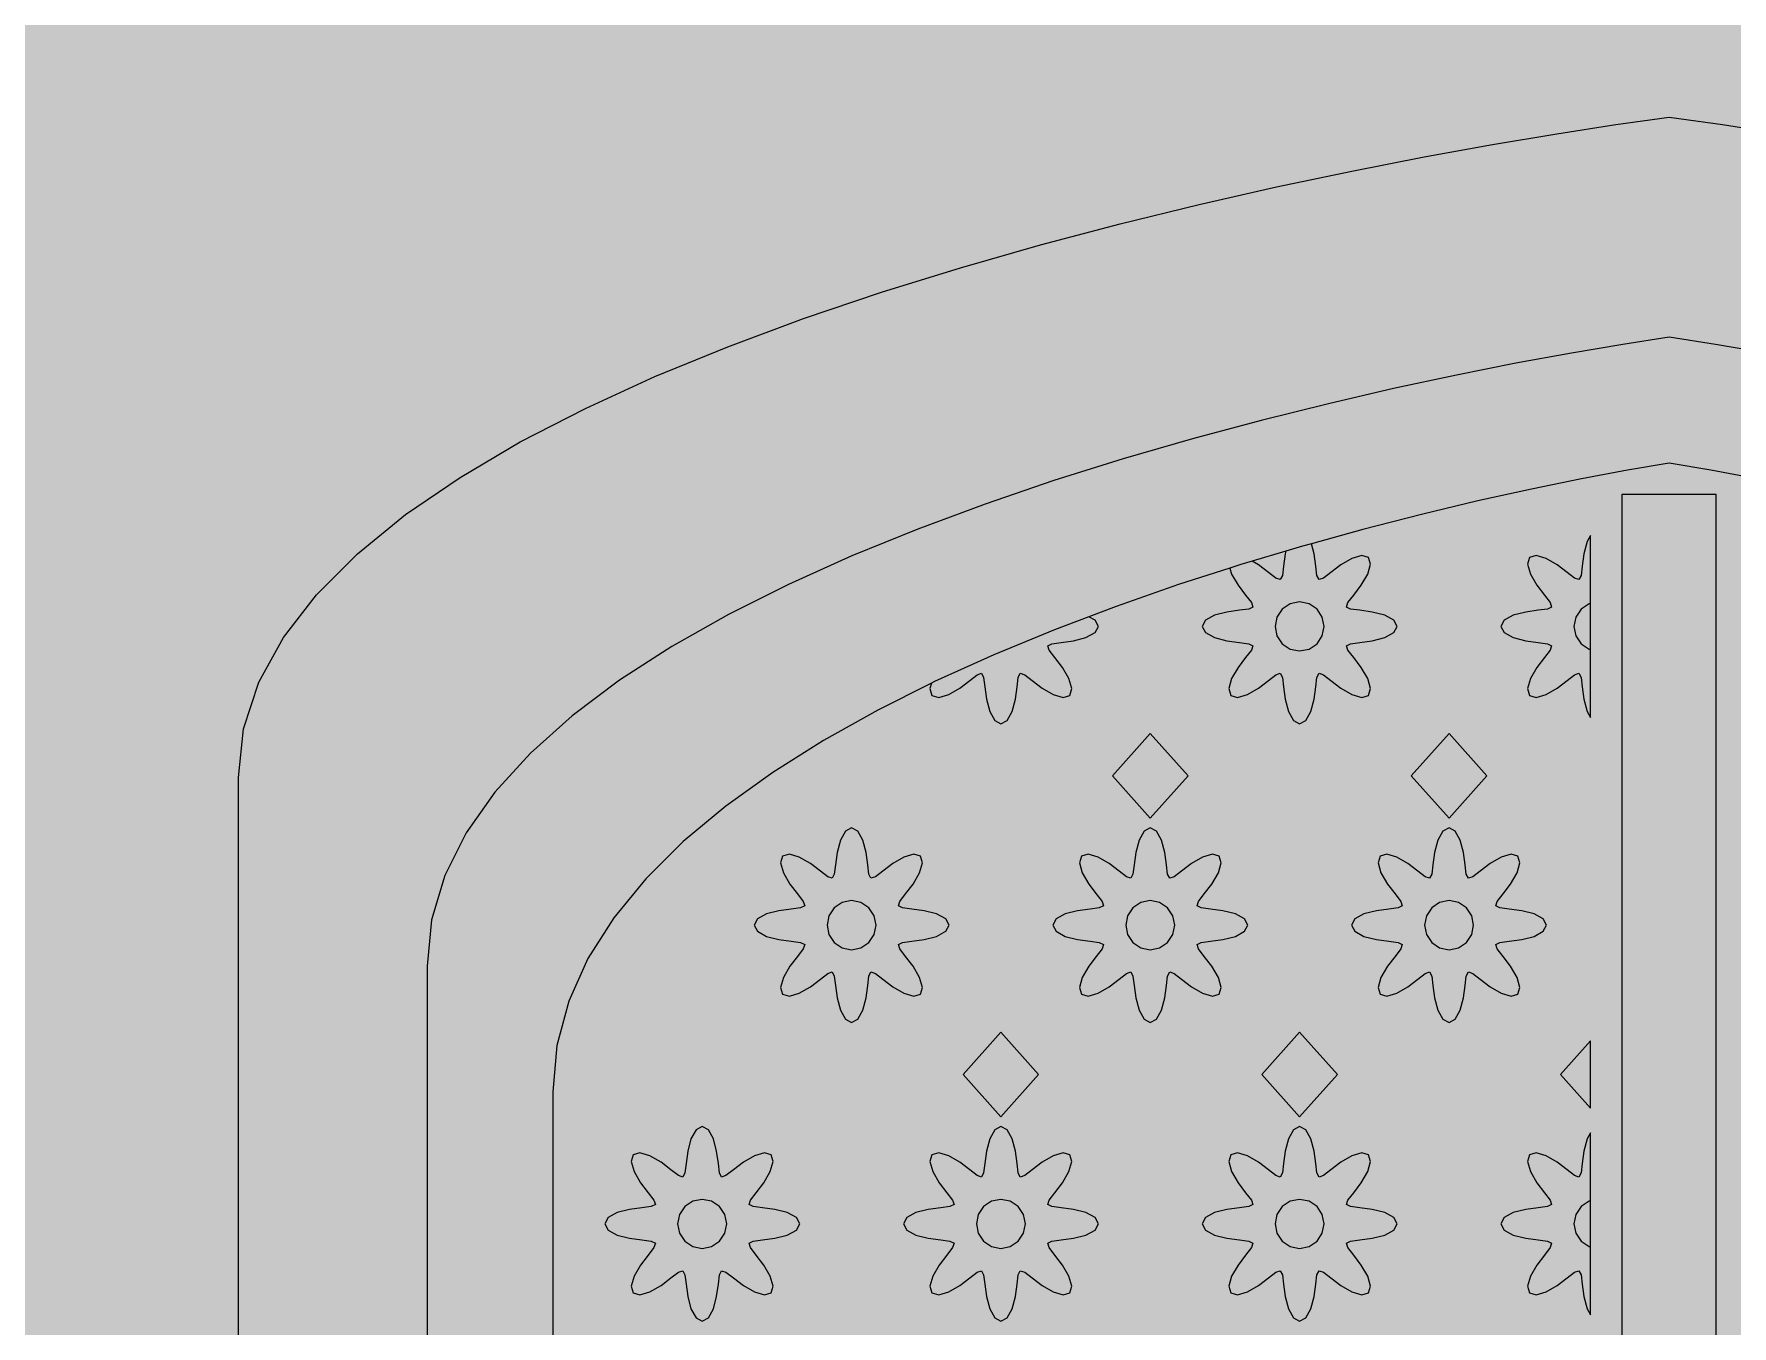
# Model space of a CAD drawing. Header units: millimetres. Extents: x -2000 to 16000, y -1200 to 12411.
# Drawn here: x 8695 to 9519, y 5092 to 5720 of the extents above; entities that cross this region are included whole.
import ezdxf

# ---------------------------------------------------------------- set-up
doc = ezdxf.new("R2010")
doc.units = ezdxf.units.MM
for name, color, linetype, lineweight, true_color in [('00_WHITE_BACKGROUND', 7, 'Continuous', 18, 0xffffff), ('01_STRUCTURE', 7, 'Continuous', 18, 0x000000), ('03_FRAMES_DOORS', 7, 'Continuous', 18, 0x000000), ('06_ORNAMENT', 7, 'Continuous', 18, 0x000000)]:
    doc.layers.add(name, color=color, linetype=linetype, lineweight=lineweight, true_color=true_color)

msp = doc.modelspace()

# ---------------------------------------------------------------- linework, layer by layer
at = {"layer": '00_WHITE_BACKGROUND', "lineweight": 18, "true_color": 0xffffff}
msp.add_solid([(-2000, -1200), (16000, -1200), (-2000, 12410.687), (16000, 12410.687)], dxfattribs=at)
at = {"layer": '01_STRUCTURE', "color": 7, "lineweight": 18, "true_color": 0x000000}
for points in [[(9488.5496, 5679.3893), (9514.3969, 5675.7863), (9543.084, 5671.374), (9574.2443, 5666.1374), (9607.542, 5660.0916), (9642.626, 5653.2214), (9679.145, 5645.5267), (9716.7481, 5636.9924), (9755.0992, 5627.6183), (9793.8168, 5617.3893), (9832.5802, 5606.3206), (9871.0382, 5594.3969), (9908.8244, 5581.6031), (9945.5878, 5567.9389), (9981.0076, 5553.4046), (10014.7023, 5538), (10046.3359, 5521.6947), (10075.5573, 5504.5038), (10102.0153, 5486.4275), (10125.374, 5467.4351)], [(9369.5573, 5660.0916), (9402.855, 5666.1374), (9434.0153, 5671.374)], [(8851.7252, 5467.4351), (8875.084, 5486.4275), (8901.542, 5504.5038), (8930.7634, 5521.6947), (8962.3969, 5538), (8996.1069, 5553.4046), (9031.5115, 5567.9389), (9068.2901, 5581.6031), (9106.0611, 5594.3969), (9144.5191, 5606.3206), (9183.2824, 5617.3893)], [(8803.8473, 5405.0076), (8815.771, 5426.7328)]]:
    msp.add_lwpolyline(points, dxfattribs=at)
at = {"layer": '03_FRAMES_DOORS', "color": 7, "lineweight": 18, "true_color": 0x000000}
for points in [[(9434.0153, 5671.374), (9462.7023, 5675.7863), (9488.5496, 5679.3893)], [(9183.2824, 5617.3893), (9222, 5627.6183), (9260.3511, 5636.9924), (9297.9542, 5645.5267), (9334.4733, 5653.2214), (9369.5573, 5660.0916)], [(9535.8931, 5564.8855), (9510.9924, 5569.084), (9488.5496, 5572.5191), (9466.1069, 5569.084), (9441.2061, 5564.8855), (9414.1527, 5559.8931), (9385.2519, 5554.1374), (9354.7939, 5547.6031), (9323.084, 5540.2595), (9290.4427, 5532.1374), (9257.1603, 5523.2061), (9223.542, 5513.4809), (9189.8779, 5502.9313), (9156.5038, 5491.5725), (9123.7099, 5479.3893), (9091.771, 5466.3817), (9061.0382, 5452.5344), (9031.7863, 5437.8626), (9004.3206, 5422.3359), (8978.9466, 5405.9695), (8955.9847, 5388.7328), (8935.7099, 5370.6565), (8918.4427, 5351.7099), (8904.4885, 5331.8931), (8894.1374, 5311.2061), (8887.7099, 5289.6336), (8885.4962, 5267.1756), (8885.4962, 4473.2824)], [(9711.2824, 5457.3893), (9696.5038, 5462.1374), (9666.5954, 5471.0687), (9637.2519, 5479.1908), (9608.7634, 5486.5344), (9581.3893, 5493.0687), (9555.4046, 5498.8244), (9531.0992, 5503.8168), (9508.7176, 5508.0153), (9488.5496, 5511.4504), (9468.3817, 5508.0153), (9446, 5503.8168), (9421.6947, 5498.8244), (9395.7099, 5493.0687), (9368.3359, 5486.5344), (9339.8473, 5479.1908), (9314.8855, 5472.2901), (9310.5038, 5471.0687), (9302.4885, 5468.6718), (9286.1374, 5463.8015)], [(9511.4504, 4473.2824), (9511.4504, 5496.1832), (9465.6489, 5496.1832), (9465.6489, 4473.2824)], [(8815.771, 5426.7328), (8831.8473, 5447.542), (8851.7252, 5467.4351)], [(9280.5954, 5462.1374), (9275.2672, 5460.4275), (9250.3664, 5452.4122), (9220.1221, 5441.8626), (9206.7634, 5436.8092), (9190.1374, 5430.5038), (9160.6565, 5418.3206), (9131.9542, 5405.313)], [(8885.4962, 4473.2824), (8793.8931, 4473.2824), (8793.8931, 5358.7786), (8796.4427, 5382.3511), (8803.8473, 5405.0076)], [(9130.4427, 5404.5496), (9104.3359, 5391.4656), (9078.0458, 5376.7939), (9053.3588, 5361.2672), (9030.5496, 5344.9008), (9009.9084, 5327.6641), (8991.6947, 5309.5878), (8976.1679, 5290.6412), (8963.6336, 5270.8244), (8954.3359, 5250.1374), (8948.5496, 5228.5649), (8946.5649, 5206.1069), (8946.5649, 4473.2824)]]:
    msp.add_lwpolyline(points, dxfattribs=at)
at = {"layer": '06_ORNAMENT', "color": 7, "lineweight": 18, "true_color": 0x000000}
for points in [[(9450.3817, 5443.2672), (9450.3817, 5476.3359), (9448.7634, 5473.4046), (9447.1756, 5467.3893), (9446.3664, 5461.374), (9445.8015, 5456.855), (9444.7786, 5454.855), (9442.6412, 5455.5573), (9439.0534, 5458.3511), (9434.2137, 5462.0153), (9428.8397, 5465.1603), (9424, 5466.5496), (9420.7328, 5465.5725), (9419.7557, 5462.3206), (9421.1603, 5457.4656), (9424.2901, 5452.0916), (9427.9695, 5447.2519), (9430.7634, 5443.6641), (9431.4656, 5441.5267), (9429.4504, 5440.5191), (9424.9466, 5439.9542), (9418.916, 5439.1298), (9412.9008, 5437.542), (9408.4885, 5435.1145), (9406.8702, 5432.1069), (9408.4885, 5429.1145), (9412.9008, 5426.6718), (9418.916, 5425.0992), (9424.9466, 5424.2748), (9429.4504, 5423.7099), (9431.4656, 5422.687), (9430.7634, 5420.5496), (9427.9695, 5416.9618), (9424.2901, 5412.1221), (9421.1603, 5406.7634), (9419.7557, 5401.9084), (9420.7328, 5398.6412), (9424, 5397.6794), (9428.8397, 5399.0687), (9434.2137, 5402.1985), (9439.0534, 5405.8779), (9442.6412, 5408.6718), (9444.7786, 5409.374), (9445.8015, 5407.374), (9446.3664, 5402.855), (9447.1756, 5396.8397), (9448.7634, 5390.8244), (9450.3817, 5387.8931), (9450.3817, 5420.9618)], [(9275.2672, 5460.4275), (9276.1221, 5457.4656), (9279.2519, 5452.0916), (9282.9313, 5447.2519), (9285.7252, 5443.6641), (9286.4275, 5441.5267), (9284.4122, 5440.5191), (9279.9084, 5439.9542), (9273.8779, 5439.1298), (9267.8626, 5437.542), (9263.4504, 5435.1145), (9261.8321, 5432.1069), (9263.4504, 5429.1145), (9267.8626, 5426.6718), (9273.8779, 5425.0992), (9279.9084, 5424.2748), (9284.4122, 5423.7099), (9286.4275, 5422.687), (9285.7252, 5420.5496), (9282.9313, 5416.9618), (9279.2519, 5412.1221), (9276.1221, 5406.7634), (9274.7176, 5401.9084), (9275.6947, 5398.6412), (9278.9618, 5397.6794), (9283.8015, 5399.0687), (9289.1756, 5402.1985), (9294.0153, 5405.8779), (9297.6031, 5408.6718), (9299.7405, 5409.374), (9300.7634, 5407.374), (9301.3282, 5402.855), (9302.1374, 5396.8397), (9303.7252, 5390.8244), (9306.1679, 5386.3969), (9309.1603, 5384.7786), (9312.1527, 5386.3969), (9314.5954, 5390.8244), (9316.1832, 5396.8397), (9317.0076, 5402.855), (9317.5573, 5407.374), (9318.5802, 5409.374), (9320.7176, 5408.6718), (9324.3053, 5405.8779), (9329.145, 5402.1985), (9334.5191, 5399.0687), (9339.3588, 5397.6794), (9342.626, 5398.6412), (9343.6031, 5401.9084), (9342.1985, 5406.7634), (9339.0687, 5412.1221), (9335.3893, 5416.9618), (9332.5954, 5420.5496), (9331.8931, 5422.687), (9333.9084, 5423.7099), (9338.4122, 5424.2748), (9344.4427, 5425.0992), (9350.458, 5426.6718), (9354.8702, 5429.1145), (9356.4885, 5432.1069), (9354.8702, 5435.1145), (9350.458, 5437.542), (9344.4427, 5439.1298), (9338.4122, 5439.9542), (9333.9084, 5440.5191), (9331.8931, 5441.5267), (9332.5954, 5443.6641), (9335.3893, 5447.2519), (9339.0687, 5452.0916), (9342.1985, 5457.4656), (9343.6031, 5462.3206), (9342.626, 5465.5725), (9339.3588, 5466.5496), (9334.5191, 5465.1603), (9329.145, 5462.0153), (9324.3053, 5458.3511), (9320.7176, 5455.5573), (9318.5802, 5454.855), (9317.5573, 5456.855), (9317.0076, 5461.374), (9316.1832, 5467.3893), (9314.8855, 5472.2901)], [(9302.4885, 5468.6718), (9302.1374, 5467.3893), (9301.3282, 5461.374), (9300.7634, 5456.855), (9299.7405, 5454.855), (9297.6031, 5455.5573), (9294.0153, 5458.3511), (9289.1756, 5462.0153), (9286.1374, 5463.8015), (9280.5954, 5462.1374)], [(9450.3817, 5443.2672), (9449.6489, 5443.1145), (9445.771, 5440.5344), (9443.1908, 5436.6718), (9442.2901, 5432.1069), (9443.1908, 5427.5573), (9445.771, 5423.6947), (9449.6489, 5421.1145), (9450.3817, 5420.9618)], [(9450.3817, 5420.9618), (9450.3817, 5443.2672)], [(9131.9542, 5405.313), (9130.4427, 5404.5496), (9129.6794, 5401.9084), (9130.6565, 5398.6412), (9133.9237, 5397.6794), (9138.7634, 5399.0687), (9144.1374, 5402.1985), (9148.9771, 5405.8779), (9152.5649, 5408.6718), (9154.7023, 5409.374), (9155.7252, 5407.374), (9156.2901, 5402.855), (9157.0992, 5396.8397), (9158.687, 5390.8244), (9161.1298, 5386.3969), (9164.1221, 5384.7786), (9167.1145, 5386.3969), (9169.5573, 5390.8244), (9171.145, 5396.8397), (9171.9695, 5402.855), (9172.5191, 5407.374), (9173.542, 5409.374), (9175.6794, 5408.6718), (9179.2672, 5405.8779), (9184.1069, 5402.1985), (9189.4809, 5399.0687), (9194.3206, 5397.6794), (9197.5878, 5398.6412), (9198.5649, 5401.9084), (9197.1603, 5406.7634), (9194.0305, 5412.1221), (9190.3511, 5416.9618), (9187.5573, 5420.5496), (9186.855, 5422.687), (9188.8702, 5423.7099), (9193.374, 5424.2748), (9199.4046, 5425.0992), (9205.4198, 5426.6718), (9209.8321, 5429.1145), (9211.4504, 5432.1069), (9209.8321, 5435.1145), (9206.7634, 5436.8092)], [(9450.3817, 5153.1908), (9450.3817, 5186.2595), (9448.7634, 5183.3282), (9447.1756, 5177.313), (9446.3664, 5171.2977), (9445.8015, 5166.7786), (9444.7786, 5164.7786), (9442.6412, 5165.4809), (9439.0534, 5168.2748), (9434.2137, 5171.9389), (9428.8397, 5175.084), (9424, 5176.4733), (9420.7328, 5175.4962), (9419.7557, 5172.2443), (9421.1603, 5167.3893), (9424.2901, 5162.0153), (9427.9695, 5157.1756), (9430.7634, 5153.5878), (9431.4656, 5151.4504), (9429.4504, 5150.4427), (9424.9466, 5149.8779), (9418.916, 5149.0534), (9412.9008, 5147.4656), (9408.4885, 5145.0382), (9406.8702, 5142.0305), (9408.4885, 5139.0382), (9412.9008, 5136.5954), (9418.916, 5135.0229), (9424.9466, 5134.1985), (9429.4504, 5133.6336), (9431.4656, 5132.6107), (9430.7634, 5130.4733), (9427.9695, 5126.8855), (9424.2901, 5122.0458), (9421.1603, 5116.687), (9419.7557, 5111.8321), (9420.7328, 5108.5649), (9424, 5107.6031), (9428.8397, 5108.9924), (9434.2137, 5112.1221), (9439.0534, 5115.8015), (9442.6412, 5118.5954), (9444.7786, 5119.2977), (9445.8015, 5117.2977), (9446.3664, 5112.7786), (9447.1756, 5106.7634), (9448.7634, 5100.7481), (9450.3817, 5097.8168), (9450.3817, 5130.8855)], [(9450.3817, 5153.1908), (9449.6489, 5153.0382), (9445.771, 5150.458), (9443.1908, 5146.5954), (9442.2901, 5142.0305), (9443.1908, 5137.4809), (9445.771, 5133.6183), (9449.6489, 5131.0382), (9450.3817, 5130.8855)], [(9450.3817, 5130.8855), (9450.3817, 5153.1908)]]:
    msp.add_lwpolyline(points, dxfattribs=at)
for points in [[(9297.2519, 5432.1069), (9298.1527, 5427.5573), (9300.7328, 5423.6947), (9304.6107, 5421.1145), (9309.1603, 5420.1985), (9313.7099, 5421.1145), (9317.5878, 5423.6947), (9320.1679, 5427.5573), (9321.0687, 5432.1069), (9320.1679, 5436.6718), (9317.5878, 5440.5344), (9313.7099, 5443.1145), (9309.1603, 5444.0153), (9304.6107, 5443.1145), (9300.7328, 5440.5344), (9298.1527, 5436.6718)], [(9218.3206, 5359.5878), (9236.6412, 5338.9771), (9254.9618, 5359.5878), (9236.6412, 5380.1985)], [(9363.3588, 5359.5878), (9381.6794, 5338.9771), (9400, 5359.5878), (9381.6794, 5380.1985)], [(9044.2748, 5287.0687), (9045.8931, 5284.0763), (9050.3053, 5281.6336), (9056.3206, 5280.0611), (9062.3511, 5279.2366), (9066.855, 5278.6718), (9068.8702, 5277.6489), (9068.1679, 5275.5115), (9065.374, 5271.9237), (9061.6947, 5267.084), (9058.5649, 5261.7252), (9057.1603, 5256.8702), (9058.1374, 5253.6031), (9061.4046, 5252.6412), (9066.2443, 5254.0305), (9071.6183, 5257.1603), (9076.458, 5260.8397), (9080.0458, 5263.6336), (9082.1832, 5264.3359), (9083.2061, 5262.3359), (9083.771, 5257.8168), (9084.5802, 5251.8015), (9086.1679, 5245.7863), (9088.6107, 5241.3588), (9091.6031, 5239.7405), (9094.5954, 5241.3588), (9097.0382, 5245.7863), (9098.626, 5251.8015), (9099.4504, 5257.8168), (9100, 5262.3359), (9101.0229, 5264.3359), (9103.1603, 5263.6336), (9106.7481, 5260.8397), (9111.5878, 5257.1603), (9116.9618, 5254.0305), (9121.8015, 5252.6412), (9125.0687, 5253.6031), (9126.0458, 5256.8702), (9124.6412, 5261.7252), (9121.5115, 5267.084), (9117.8321, 5271.9237), (9115.0382, 5275.5115), (9114.3359, 5277.6489), (9116.3511, 5278.6718), (9120.855, 5279.2366), (9126.8855, 5280.0611), (9132.9008, 5281.6336), (9137.313, 5284.0763), (9138.9313, 5287.0687), (9137.313, 5290.0763), (9132.9008, 5292.5038), (9126.8855, 5294.0916), (9120.855, 5294.916), (9116.3511, 5295.4809), (9114.3359, 5296.4885), (9115.0382, 5298.626), (9117.8321, 5302.2137), (9121.5115, 5307.0534), (9124.6412, 5312.4275), (9126.0458, 5317.2824), (9125.0687, 5320.5344), (9121.8015, 5321.5115), (9116.9618, 5320.1221), (9111.5878, 5316.9771), (9106.7481, 5313.313), (9103.1603, 5310.5191), (9101.0229, 5309.8168), (9100, 5311.8168), (9099.4504, 5316.3359), (9098.626, 5322.3511), (9097.0382, 5328.3664), (9094.5954, 5332.7786), (9091.6031, 5334.3969), (9088.6107, 5332.7786), (9086.1679, 5328.3664), (9084.5802, 5322.3511), (9083.771, 5316.3359), (9083.2061, 5311.8168), (9082.1832, 5309.8168), (9080.0458, 5310.5191), (9076.458, 5313.313), (9071.6183, 5316.9771), (9066.2443, 5320.1221), (9061.4046, 5321.5115), (9058.1374, 5320.5344), (9057.1603, 5317.2824), (9058.5649, 5312.4275), (9061.6947, 5307.0534), (9065.374, 5302.2137), (9068.1679, 5298.626), (9068.8702, 5296.4885), (9066.855, 5295.4809), (9062.3511, 5294.916), (9056.3206, 5294.0916), (9050.3053, 5292.5038), (9045.8931, 5290.0763)], [(9189.313, 5287.0687), (9190.9313, 5284.0763), (9195.3435, 5281.6336), (9201.3588, 5280.0611), (9207.3893, 5279.2366), (9211.8931, 5278.6718), (9213.9084, 5277.6489), (9213.2061, 5275.5115), (9210.4122, 5271.9237), (9206.7328, 5267.084), (9203.6031, 5261.7252), (9202.1985, 5256.8702), (9203.1756, 5253.6031), (9206.4427, 5252.6412), (9211.2824, 5254.0305), (9216.6565, 5257.1603), (9221.4962, 5260.8397), (9225.084, 5263.6336), (9227.2214, 5264.3359), (9228.2443, 5262.3359), (9228.8092, 5257.8168), (9229.6183, 5251.8015), (9231.2061, 5245.7863), (9233.6489, 5241.3588), (9236.6412, 5239.7405), (9239.6336, 5241.3588), (9242.0763, 5245.7863), (9243.6641, 5251.8015), (9244.4885, 5257.8168), (9245.0382, 5262.3359), (9246.0611, 5264.3359), (9248.1985, 5263.6336), (9251.7863, 5260.8397), (9256.626, 5257.1603), (9262, 5254.0305), (9266.8397, 5252.6412), (9270.1069, 5253.6031), (9271.084, 5256.8702), (9269.6794, 5261.7252), (9266.5496, 5267.084), (9262.8702, 5271.9237), (9260.0763, 5275.5115), (9259.374, 5277.6489), (9261.3893, 5278.6718), (9265.8931, 5279.2366), (9271.9237, 5280.0611), (9277.9389, 5281.6336), (9282.3511, 5284.0763), (9283.9695, 5287.0687), (9282.3511, 5290.0763), (9277.9389, 5292.5038), (9271.9237, 5294.0916), (9265.8931, 5294.916), (9261.3893, 5295.4809), (9259.374, 5296.4885), (9260.0763, 5298.626), (9262.8702, 5302.2137), (9266.5496, 5307.0534), (9269.6794, 5312.4275), (9271.084, 5317.2824), (9270.1069, 5320.5344), (9266.8397, 5321.5115), (9262, 5320.1221), (9256.626, 5316.9771), (9251.7863, 5313.313), (9248.1985, 5310.5191), (9246.0611, 5309.8168), (9245.0382, 5311.8168), (9244.4885, 5316.3359), (9243.6641, 5322.3511), (9242.0763, 5328.3664), (9239.6336, 5332.7786), (9236.6412, 5334.3969), (9233.6489, 5332.7786), (9231.2061, 5328.3664), (9229.6183, 5322.3511), (9228.8092, 5316.3359), (9228.2443, 5311.8168), (9227.2214, 5309.8168), (9225.084, 5310.5191), (9221.4962, 5313.313), (9216.6565, 5316.9771), (9211.2824, 5320.1221), (9206.4427, 5321.5115), (9203.1756, 5320.5344), (9202.1985, 5317.2824), (9203.6031, 5312.4275), (9206.7328, 5307.0534), (9210.4122, 5302.2137), (9213.2061, 5298.626), (9213.9084, 5296.4885), (9211.8931, 5295.4809), (9207.3893, 5294.916), (9201.3588, 5294.0916), (9195.3435, 5292.5038), (9190.9313, 5290.0763)], [(9334.3511, 5287.0687), (9335.9695, 5284.0763), (9340.3817, 5281.6336), (9346.3969, 5280.0611), (9352.4275, 5279.2366), (9356.9313, 5278.6718), (9358.9466, 5277.6489), (9358.2443, 5275.5115), (9355.4504, 5271.9237), (9351.771, 5267.084), (9348.6412, 5261.7252), (9347.2366, 5256.8702), (9348.2137, 5253.6031), (9351.4809, 5252.6412), (9356.3206, 5254.0305), (9361.6947, 5257.1603), (9366.5344, 5260.8397), (9370.1221, 5263.6336), (9372.2595, 5264.3359), (9373.2824, 5262.3359), (9373.8473, 5257.8168), (9374.6565, 5251.8015), (9376.2443, 5245.7863), (9378.687, 5241.3588), (9381.6794, 5239.7405), (9384.6718, 5241.3588), (9387.1145, 5245.7863), (9388.7023, 5251.8015), (9389.5267, 5257.8168), (9390.0763, 5262.3359), (9391.0992, 5264.3359), (9393.2366, 5263.6336), (9396.8244, 5260.8397), (9401.6641, 5257.1603), (9407.0382, 5254.0305), (9411.8779, 5252.6412), (9415.145, 5253.6031), (9416.1221, 5256.8702), (9414.7176, 5261.7252), (9411.5878, 5267.084), (9407.9084, 5271.9237), (9405.1145, 5275.5115), (9404.4122, 5277.6489), (9406.4275, 5278.6718), (9410.9313, 5279.2366), (9416.9618, 5280.0611), (9422.9771, 5281.6336), (9427.3893, 5284.0763), (9429.0076, 5287.0687), (9427.3893, 5290.0763), (9422.9771, 5292.5038), (9416.9618, 5294.0916), (9410.9313, 5294.916), (9406.4275, 5295.4809), (9404.4122, 5296.4885), (9405.1145, 5298.626), (9407.9084, 5302.2137), (9411.5878, 5307.0534), (9414.7176, 5312.4275), (9416.1221, 5317.2824), (9415.145, 5320.5344), (9411.8779, 5321.5115), (9407.0382, 5320.1221), (9401.6641, 5316.9771), (9396.8244, 5313.313), (9393.2366, 5310.5191), (9391.0992, 5309.8168), (9390.0763, 5311.8168), (9389.5267, 5316.3359), (9388.7023, 5322.3511), (9387.1145, 5328.3664), (9384.6718, 5332.7786), (9381.6794, 5334.3969), (9378.687, 5332.7786), (9376.2443, 5328.3664), (9374.6565, 5322.3511), (9373.8473, 5316.3359), (9373.2824, 5311.8168), (9372.2595, 5309.8168), (9370.1221, 5310.5191), (9366.5344, 5313.313), (9361.6947, 5316.9771), (9356.3206, 5320.1221), (9351.4809, 5321.5115), (9348.2137, 5320.5344), (9347.2366, 5317.2824), (9348.6412, 5312.4275), (9351.771, 5307.0534), (9355.4504, 5302.2137), (9358.2443, 5298.626), (9358.9466, 5296.4885), (9356.9313, 5295.4809), (9352.4275, 5294.916), (9346.3969, 5294.0916), (9340.3817, 5292.5038), (9335.9695, 5290.0763)], [(9079.6947, 5287.0687), (9080.5954, 5282.5191), (9083.1756, 5278.6565), (9087.0534, 5276.0763), (9091.6031, 5275.1603), (9096.1527, 5276.0763), (9100.0305, 5278.6565), (9102.6107, 5282.5191), (9103.5115, 5287.0687), (9102.6107, 5291.6336), (9100.0305, 5295.4962), (9096.1527, 5298.0763), (9091.6031, 5298.9771), (9087.0534, 5298.0763), (9083.1756, 5295.4962), (9080.5954, 5291.6336)], [(9224.7328, 5287.0687), (9225.6336, 5282.5191), (9228.2137, 5278.6565), (9232.0916, 5276.0763), (9236.6412, 5275.1603), (9241.1908, 5276.0763), (9245.0687, 5278.6565), (9247.6489, 5282.5191), (9248.5496, 5287.0687), (9247.6489, 5291.6336), (9245.0687, 5295.4962), (9241.1908, 5298.0763), (9236.6412, 5298.9771), (9232.0916, 5298.0763), (9228.2137, 5295.4962), (9225.6336, 5291.6336)], [(9369.771, 5287.0687), (9370.6718, 5282.5191), (9373.2519, 5278.6565), (9377.1298, 5276.0763), (9381.6794, 5275.1603), (9386.229, 5276.0763), (9390.1069, 5278.6565), (9392.687, 5282.5191), (9393.5878, 5287.0687), (9392.687, 5291.6336), (9390.1069, 5295.4962), (9386.229, 5298.0763), (9381.6794, 5298.9771), (9377.1298, 5298.0763), (9373.2519, 5295.4962), (9370.6718, 5291.6336)], [(9145.8015, 5214.5496), (9164.1221, 5193.9389), (9182.4427, 5214.5496), (9164.1221, 5235.1603)], [(9290.8397, 5214.5496), (9309.1603, 5193.9389), (9327.4809, 5214.5496), (9309.1603, 5235.1603)], [(9435.8779, 5214.5496), (9450.3817, 5198.2443), (9450.3817, 5230.8702)], [(8971.7557, 5142.0305), (8973.374, 5139.0382), (8977.7863, 5136.5954), (8983.8015, 5135.0229), (8989.8321, 5134.1985), (8994.3359, 5133.6336), (8996.3511, 5132.6107), (8995.6489, 5130.4733), (8992.855, 5126.8855), (8989.1756, 5122.0458), (8986.0458, 5116.687), (8984.6412, 5111.8321), (8985.6183, 5108.5649), (8988.8855, 5107.6031), (8993.7252, 5108.9924), (8999.0992, 5112.1221), (9003.9389, 5115.8015), (9007.5267, 5118.5954), (9009.6641, 5119.2977), (9010.687, 5117.2977), (9011.2519, 5112.7786), (9012.0611, 5106.7634), (9013.6489, 5100.7481), (9016.0916, 5096.3206), (9019.084, 5094.7023), (9022.0763, 5096.3206), (9024.5191, 5100.7481), (9026.1069, 5106.7634), (9026.9313, 5112.7786), (9027.4809, 5117.2977), (9028.5038, 5119.2977), (9030.6412, 5118.5954), (9034.229, 5115.8015), (9039.0687, 5112.1221), (9044.4427, 5108.9924), (9049.2824, 5107.6031), (9052.5496, 5108.5649), (9053.5267, 5111.8321), (9052.1221, 5116.687), (9048.9924, 5122.0458), (9045.313, 5126.8855), (9042.5191, 5130.4733), (9041.8168, 5132.6107), (9043.8321, 5133.6336), (9048.3359, 5134.1985), (9054.3664, 5135.0229), (9060.3817, 5136.5954), (9064.7939, 5139.0382), (9066.4122, 5142.0305), (9064.7939, 5145.0382), (9060.3817, 5147.4656), (9054.3664, 5149.0534), (9048.3359, 5149.8779), (9043.8321, 5150.4427), (9041.8168, 5151.4504), (9042.5191, 5153.5878), (9045.313, 5157.1756), (9048.9924, 5162.0153), (9052.1221, 5167.3893), (9053.5267, 5172.2443), (9052.5496, 5175.4962), (9049.2824, 5176.4733), (9044.4427, 5175.084), (9039.0687, 5171.9389), (9034.229, 5168.2748), (9030.6412, 5165.4809), (9028.5038, 5164.7786), (9027.4809, 5166.7786), (9026.9313, 5171.2977), (9026.1069, 5177.313), (9024.5191, 5183.3282), (9022.0763, 5187.7405), (9019.084, 5189.3588), (9016.0916, 5187.7405), (9013.6489, 5183.3282), (9012.0611, 5177.313), (9011.2519, 5171.2977), (9010.687, 5166.7786), (9009.6641, 5164.7786), (9007.5267, 5165.4809), (9003.9389, 5168.2748), (8999.0992, 5171.9389), (8993.7252, 5175.084), (8988.8855, 5176.4733), (8985.6183, 5175.4962), (8984.6412, 5172.2443), (8986.0458, 5167.3893), (8989.1756, 5162.0153), (8992.855, 5157.1756), (8995.6489, 5153.5878), (8996.3511, 5151.4504), (8994.3359, 5150.4427), (8989.8321, 5149.8779), (8983.8015, 5149.0534), (8977.7863, 5147.4656), (8973.374, 5145.0382)], [(9116.7939, 5142.0305), (9118.4122, 5139.0382), (9122.8244, 5136.5954), (9128.8397, 5135.0229), (9134.8702, 5134.1985), (9139.374, 5133.6336), (9141.3893, 5132.6107), (9140.687, 5130.4733), (9137.8931, 5126.8855), (9134.2137, 5122.0458), (9131.084, 5116.687), (9129.6794, 5111.8321), (9130.6565, 5108.5649), (9133.9237, 5107.6031), (9138.7634, 5108.9924), (9144.1374, 5112.1221), (9148.9771, 5115.8015), (9152.5649, 5118.5954), (9154.7023, 5119.2977), (9155.7252, 5117.2977), (9156.2901, 5112.7786), (9157.0992, 5106.7634), (9158.687, 5100.7481), (9161.1298, 5096.3206), (9164.1221, 5094.7023), (9167.1145, 5096.3206), (9169.5573, 5100.7481), (9171.145, 5106.7634), (9171.9695, 5112.7786), (9172.5191, 5117.2977), (9173.542, 5119.2977), (9175.6794, 5118.5954), (9179.2672, 5115.8015), (9184.1069, 5112.1221), (9189.4809, 5108.9924), (9194.3206, 5107.6031), (9197.5878, 5108.5649), (9198.5649, 5111.8321), (9197.1603, 5116.687), (9194.0305, 5122.0458), (9190.3511, 5126.8855), (9187.5573, 5130.4733), (9186.855, 5132.6107), (9188.8702, 5133.6336), (9193.374, 5134.1985), (9199.4046, 5135.0229), (9205.4198, 5136.5954), (9209.8321, 5139.0382), (9211.4504, 5142.0305), (9209.8321, 5145.0382), (9205.4198, 5147.4656), (9199.4046, 5149.0534), (9193.374, 5149.8779), (9188.8702, 5150.4427), (9186.855, 5151.4504), (9187.5573, 5153.5878), (9190.3511, 5157.1756), (9194.0305, 5162.0153), (9197.1603, 5167.3893), (9198.5649, 5172.2443), (9197.5878, 5175.4962), (9194.3206, 5176.4733), (9189.4809, 5175.084), (9184.1069, 5171.9389), (9179.2672, 5168.2748), (9175.6794, 5165.4809), (9173.542, 5164.7786), (9172.5191, 5166.7786), (9171.9695, 5171.2977), (9171.145, 5177.313), (9169.5573, 5183.3282), (9167.1145, 5187.7405), (9164.1221, 5189.3588), (9161.1298, 5187.7405), (9158.687, 5183.3282), (9157.0992, 5177.313), (9156.2901, 5171.2977), (9155.7252, 5166.7786), (9154.7023, 5164.7786), (9152.5649, 5165.4809), (9148.9771, 5168.2748), (9144.1374, 5171.9389), (9138.7634, 5175.084), (9133.9237, 5176.4733), (9130.6565, 5175.4962), (9129.6794, 5172.2443), (9131.084, 5167.3893), (9134.2137, 5162.0153), (9137.8931, 5157.1756), (9140.687, 5153.5878), (9141.3893, 5151.4504), (9139.374, 5150.4427), (9134.8702, 5149.8779), (9128.8397, 5149.0534), (9122.8244, 5147.4656), (9118.4122, 5145.0382)], [(9261.8321, 5142.0305), (9263.4504, 5139.0382), (9267.8626, 5136.5954), (9273.8779, 5135.0229), (9279.9084, 5134.1985), (9284.4122, 5133.6336), (9286.4275, 5132.6107), (9285.7252, 5130.4733), (9282.9313, 5126.8855), (9279.2519, 5122.0458), (9276.1221, 5116.687), (9274.7176, 5111.8321), (9275.6947, 5108.5649), (9278.9618, 5107.6031), (9283.8015, 5108.9924), (9289.1756, 5112.1221), (9294.0153, 5115.8015), (9297.6031, 5118.5954), (9299.7405, 5119.2977), (9300.7634, 5117.2977), (9301.3282, 5112.7786), (9302.1374, 5106.7634), (9303.7252, 5100.7481), (9306.1679, 5096.3206), (9309.1603, 5094.7023), (9312.1527, 5096.3206), (9314.5954, 5100.7481), (9316.1832, 5106.7634), (9317.0076, 5112.7786), (9317.5573, 5117.2977), (9318.5802, 5119.2977), (9320.7176, 5118.5954), (9324.3053, 5115.8015), (9329.145, 5112.1221), (9334.5191, 5108.9924), (9339.3588, 5107.6031), (9342.626, 5108.5649), (9343.6031, 5111.8321), (9342.1985, 5116.687), (9339.0687, 5122.0458), (9335.3893, 5126.8855), (9332.5954, 5130.4733), (9331.8931, 5132.6107), (9333.9084, 5133.6336), (9338.4122, 5134.1985), (9344.4427, 5135.0229), (9350.458, 5136.5954), (9354.8702, 5139.0382), (9356.4885, 5142.0305), (9354.8702, 5145.0382), (9350.458, 5147.4656), (9344.4427, 5149.0534), (9338.4122, 5149.8779), (9333.9084, 5150.4427), (9331.8931, 5151.4504), (9332.5954, 5153.5878), (9335.3893, 5157.1756), (9339.0687, 5162.0153), (9342.1985, 5167.3893), (9343.6031, 5172.2443), (9342.626, 5175.4962), (9339.3588, 5176.4733), (9334.5191, 5175.084), (9329.145, 5171.9389), (9324.3053, 5168.2748), (9320.7176, 5165.4809), (9318.5802, 5164.7786), (9317.5573, 5166.7786), (9317.0076, 5171.2977), (9316.1832, 5177.313), (9314.5954, 5183.3282), (9312.1527, 5187.7405), (9309.1603, 5189.3588), (9306.1679, 5187.7405), (9303.7252, 5183.3282), (9302.1374, 5177.313), (9301.3282, 5171.2977), (9300.7634, 5166.7786), (9299.7405, 5164.7786), (9297.6031, 5165.4809), (9294.0153, 5168.2748), (9289.1756, 5171.9389), (9283.8015, 5175.084), (9278.9618, 5176.4733), (9275.6947, 5175.4962), (9274.7176, 5172.2443), (9276.1221, 5167.3893), (9279.2519, 5162.0153), (9282.9313, 5157.1756), (9285.7252, 5153.5878), (9286.4275, 5151.4504), (9284.4122, 5150.4427), (9279.9084, 5149.8779), (9273.8779, 5149.0534), (9267.8626, 5147.4656), (9263.4504, 5145.0382)], [(9007.1756, 5142.0305), (9008.0763, 5137.4809), (9010.6565, 5133.6183), (9014.5344, 5131.0382), (9019.084, 5130.1221), (9023.6336, 5131.0382), (9027.5115, 5133.6183), (9030.0916, 5137.4809), (9030.9924, 5142.0305), (9030.0916, 5146.5954), (9027.5115, 5150.458), (9023.6336, 5153.0382), (9019.084, 5153.9389), (9014.5344, 5153.0382), (9010.6565, 5150.458), (9008.0763, 5146.5954)], [(9152.2137, 5142.0305), (9153.1145, 5137.4809), (9155.6947, 5133.6183), (9159.5725, 5131.0382), (9164.1221, 5130.1221), (9168.6718, 5131.0382), (9172.5496, 5133.6183), (9175.1298, 5137.4809), (9176.0305, 5142.0305), (9175.1298, 5146.5954), (9172.5496, 5150.458), (9168.6718, 5153.0382), (9164.1221, 5153.9389), (9159.5725, 5153.0382), (9155.6947, 5150.458), (9153.1145, 5146.5954)], [(9297.2519, 5142.0305), (9298.1527, 5137.4809), (9300.7328, 5133.6183), (9304.6107, 5131.0382), (9309.1603, 5130.1221), (9313.7099, 5131.0382), (9317.5878, 5133.6183), (9320.1679, 5137.4809), (9321.0687, 5142.0305), (9320.1679, 5146.5954), (9317.5878, 5150.458), (9313.7099, 5153.0382), (9309.1603, 5153.9389), (9304.6107, 5153.0382), (9300.7328, 5150.458), (9298.1527, 5146.5954)]]:
    msp.add_lwpolyline(points, close=True, dxfattribs=at)

doc.saveas('drawing.dxf')
